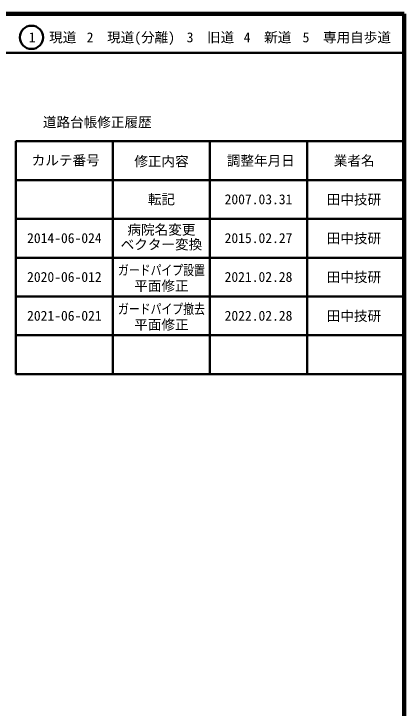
# Model space of a CAD drawing. Units: millimetres on the paper, enlarged 1000 times. Extents: x 40000 to 680000, y 20000 to 380000.
# Drawn here: x 579500 to 680000, y 201169 to 380000 of the extents above; entities that cross this region are included whole.
import ezdxf
from ezdxf.enums import TextEntityAlignment as Align

# ---------------------------------------------------------------- set-up
doc = ezdxf.new("R2010")
doc.units = ezdxf.units.MM
doc.header["$LTSCALE"] = 1000
for name, color, linetype, lineweight in [('M-TTL', 2, 'Continuous', 140), ('M-TTL-FRAM', 2, 'Continuous', 50), ('M-TTL-LINE', 7, 'Continuous', 50)]:
    doc.layers.add(name, color=color, linetype=linetype, lineweight=lineweight)
doc.layers.add('M-TTL-TXT', color=7, linetype='Continuous')
doc.styles.add('ＭＳ ゴシック', font='')
doc.styles.get('ＭＳ ゴシック').set_extended_font_data('MS Gothic')

msp = doc.modelspace()

# ---------------------------------------------------------------- linework, layer by layer
at = {"layer": 'M-TTL'}
for p, q in [((680000, 380000), (40000, 380000)), ((680000, 20000), (680000, 380000))]:
    msp.add_line(p, q, dxfattribs=at)
at = {"layer": 'M-TTL-FRAM'}
for p, q in [((580000, 347197), (580000, 287197)), ((580000, 347197), (680000, 347197)), ((580000, 287197), (680000, 287197))]:
    msp.add_line(p, q, dxfattribs=at)
at = {"layer": 'M-TTL-LINE'}
for p, q in [((40000, 370000), (680000, 370000)), ((605000, 347197), (605000, 287197)), ((630000, 347197), (630000, 287197)), ((655000, 347197), (655000, 287197)), ((580000, 337197), (680000, 337197)), ((580000, 327197), (680000, 327197)), ((580000, 317197), (680000, 317197)), ((580000, 307197), (680000, 307197)), ((580000, 297197), (680000, 297197))]:
    msp.add_line(p, q, dxfattribs=at)
msp.add_circle((584031, 373958), 3000, dxfattribs=at)

# ---------------------------------------------------------------- texts
at = {"layer": 'M-TTL-TXT', "style": 'ＭＳ ゴシック'}
for s, p in [('1\u3000現道', (589448, 373958)), ('2\u3000現道(分離)', (609619, 373958)), ('3\u3000旧道', (630121, 373958)), ('4\u3000新道', (644824, 373958)), ('5\u3000専用自歩道', (665228, 373958)), ('道路台帳修正履歴', (600968, 352113)), ('カルテ番号', (592839, 342277)), ('修正内容', (617509, 342023)), ('調整年月日', (643089, 342197)), ('業者名', (667134, 342197)), ('転記', (617500, 332245)), ('2007.03.31', (642500, 332245)), ('田中技研', (667077, 332189)), ('病院名変更', (617500, 324406)), ('田中技研', (667077, 322189)), ('2014-06-024', (592500, 322245)), ('ベクター変換', (617500, 320612)), ('2015.02.27', (642500, 322245)), ('2020-06-012', (592500, 312245)), ('2021.02.28', (642500, 312245)), ('田中技研', (667077, 312189)), ('平面修正', (617500, 309935)), ('2021-06-021', (592500, 302245)), ('2022.02.28', (642500, 302245)), ('田中技研', (667077, 302189)), ('平面修正', (617500, 299935))]:
    msp.add_text(s, height=2566, dxfattribs=at).set_placement(p, align=Align.MIDDLE_CENTER)
at = {"layer": 'M-TTL-TXT', "style": 'ＭＳ ゴシック', "width": 0.8}
for s, p in [('ガードパイプ設置', (617500, 313997)), ('ガードパイプ撤去', (617500, 303997))]:
    msp.add_text(s, height=2566, dxfattribs=at).set_placement(p, align=Align.MIDDLE_CENTER)

doc.saveas('drawing.dxf')
